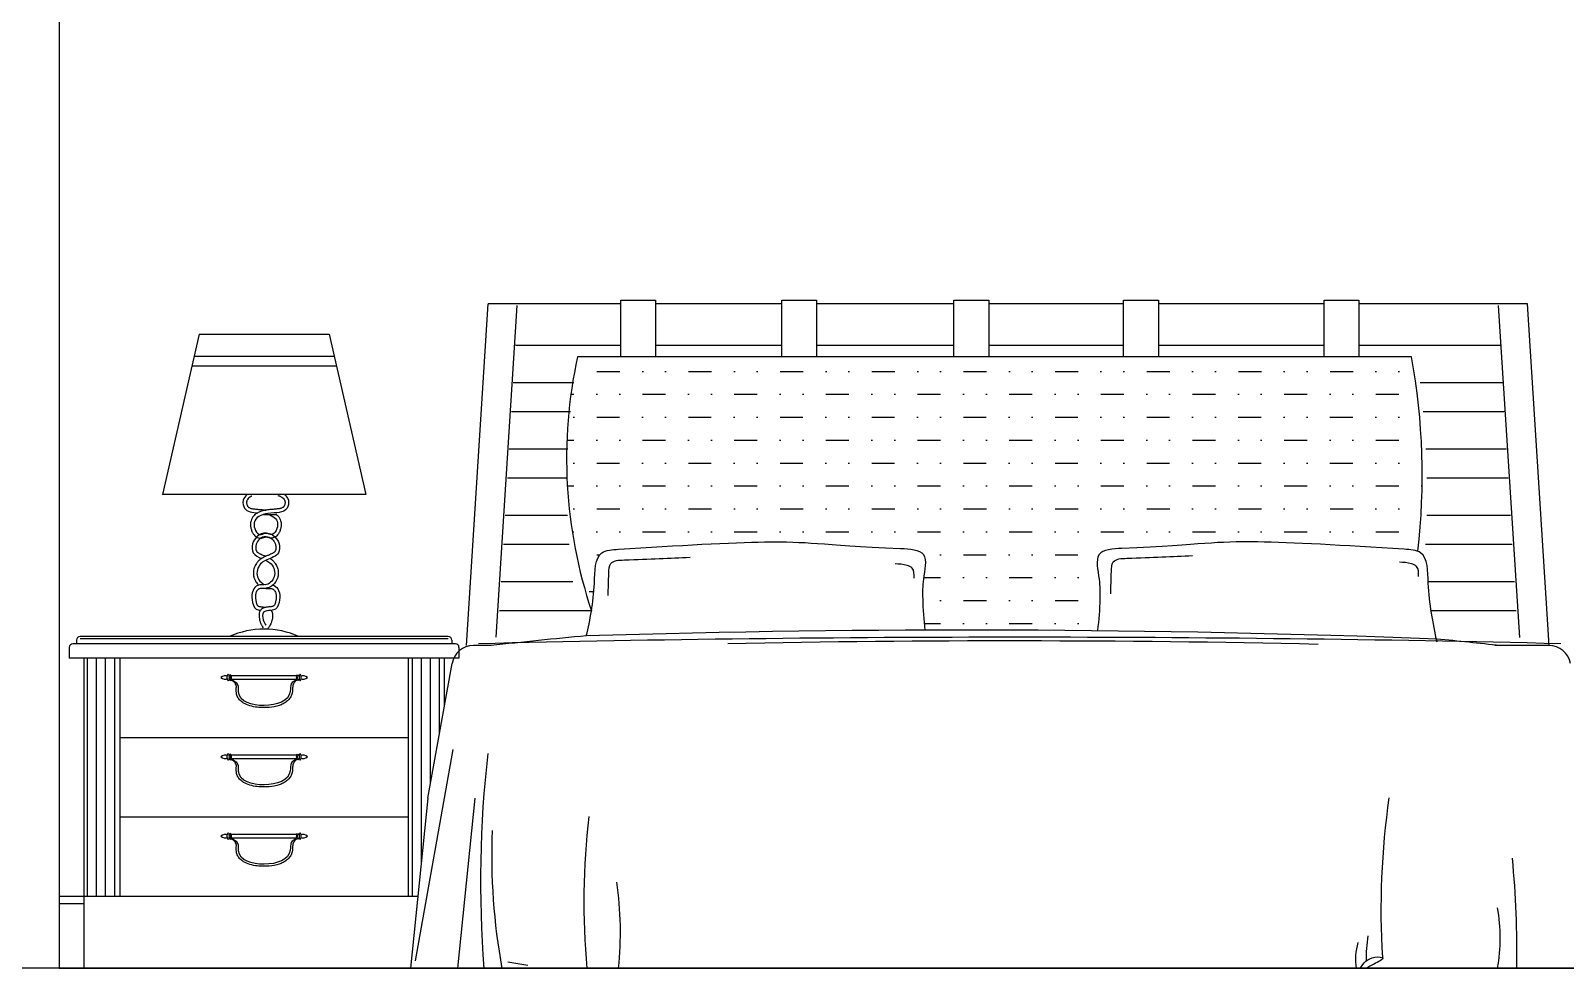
# Model space of a CAD drawing. Header units: inches. Extents: x 3 to 45, y 10.7 to 35.5.
# Drawn here: x 4.785 to 6.912, y 15.97 to 17.27 of the extents above; entities that cross this region are included whole.
import ezdxf

# ---------------------------------------------------------------- set-up
doc = ezdxf.new("R2010")
doc.units = ezdxf.units.IN
doc.header["$MEASUREMENT"] = 0
for name, color, linetype in [('02', 2, 'Continuous'), ('1', 1, 'Continuous'), ('4', 4, 'Continuous'), ('8', 8, 'Continuous')]:
    doc.layers.add(name, color=color, linetype=linetype)

msp = doc.modelspace()

# ---------------------------------------------------------------- hatches: boundary and pattern name
at = {"layer": '8'}
h = msp.add_hatch(dxfattribs=at)
h.set_pattern_fill('MUDST', color=256, scale=0.005, style=0)
h.set_pattern_definition([(0, (-50.500968, 21.401455), (0.0635, 0.03175), [0.03175, -0.03175, 0, -0.03175, 0, -0.03175])])
edge = h.paths.add_edge_path()
edge.add_arc((6.1915, 16.677), 0.6638, 167.7327, 198.5419)
edge.add_spline(control_points=[(5.5622, 16.4659), (5.5641, 16.4778), (5.5673, 16.5056), (5.5661, 16.5491), (5.6758, 16.5563), (5.8577, 16.5658), (5.8741, 16.5572), (6.031, 16.5505), (6.0208, 16.5105), (6.021, 16.4775), (6.0223, 16.4536), (6.0243, 16.4391)], knot_values=[52.07507, 52.07507, 52.07507, 52.07507, 88.200057, 131.492666, 155.02987, 382.749545, 695.379118, 728.972272, 762.972272, 790.490448, 833.899399, 833.899399, 833.899399, 833.899399], degree=3, periodic=0)
edge.add_arc((6.0799, -0.7965), 17.2356, 89.39032, 90.18466, ccw=False)
edge.add_spline(control_points=[(6.2633, 16.4384), (6.2654, 16.4531), (6.2667, 16.4773), (6.2669, 16.5105), (6.2567, 16.5505), (6.4136, 16.5572), (6.4301, 16.5658), (6.6104, 16.5563), (6.7018, 16.5504), (6.7072, 16.5483)], knot_values=[136.381687, 136.381687, 136.381687, 136.381687, 180.497545, 208.015721, 242.015721, 275.608875, 588.238448, 815.958122, 834.606306, 834.606306, 834.606306, 834.606306], degree=3, periodic=0)
edge.add_arc((5.794, 16.654), 0.9193, 353.4006, 370.2797)
edge.add_line((6.6985, 16.818), (5.5429, 16.818))

# ---------------------------------------------------------------- linework, layer by layer
at = {"layer": '02'}
for p, q in [((5.0185, 16.8496), (4.9677, 16.6271)), ((5.0185, 16.8496), (5.1986, 16.8496)), ((5.1986, 16.8496), (5.2495, 16.6271)), ((5.0084, 16.8053), (5.2087, 16.8053)), ((5.0115, 16.8189), (5.2056, 16.8189)), ((5.2495, 16.6271), (4.9677, 16.6271)), ((5.0946, 16.5995), (5.0965, 16.5995)), ((5.1079, 16.5995), (5.1246, 16.5995)), ((5.3736, 16.4202), (4.8436, 16.4202)), ((5.3636, 16.4272), (4.8536, 16.4272)), ((4.864, 16.0702), (4.864, 16.4002)), ((4.8765, 16.0702), (4.8765, 16.4002)), ((4.889, 16.0702), (4.889, 16.4002)), ((4.9015, 16.0702), (4.9015, 16.4002)), ((5.314, 16.0702), (5.314, 16.4002)), ((5.3265, 16.1179), (5.3265, 16.4002)), ((5.339, 16.226), (5.339, 16.4002)), ((5.3515, 16.2954), (5.3515, 16.4002)), ((5.1541, 16.3757), (5.063, 16.3757)), ((5.1541, 16.3707), (5.063, 16.3707)), ((5.3702, 16.2736), (5.318, 15.9806)), ((5.1541, 16.2657), (5.063, 16.2657)), ((5.1541, 16.2607), (5.063, 16.2607)), ((5.4004, 16.2063), (5.3765, 15.9702)), ((5.1541, 16.1557), (5.063, 16.1557)), ((5.1541, 16.1507), (5.063, 16.1507)), ((4.8244, 16.0602), (4.8586, 16.0602)), ((5.4741, 15.974), (5.4462, 15.9786))]:
    msp.add_line(p, q, dxfattribs=at)
for points in [[(6.6985, 16.818), (5.5429, 16.818)], [(5.5592, 16.4925), (5.5654, 16.4925)]]:
    msp.add_lwpolyline(points, dxfattribs=at)
for centre, radius, start, end in [((6.1915, 16.677), 0.6638, 167.7327, 198.5419), ((5.794, 16.654), 0.9193, 353.4006, 10.2797), ((5.1086, 16.3238), 0.1167, 65.7073, 114.2927), ((6.1555, -14.8559), 31.2851, 88.62631, 91.37369), ((6.1418, -2.9319), 19.356, 88.73569, 91.1566), ((5.0549, 16.3661), 0.00955, 69.0492, 130.2371), ((5.0549, 16.3807), 0.00955, 229.7629, 290.9508), ((5.1623, 16.3661), 0.00955, 49.7629, 110.9508), ((5.1623, 16.3807), 0.00955, 249.0492, 310.2371), ((6.9446, 16.091), 1.5362, 173.3744, 184.5115), ((5.0549, 16.2561), 0.00955, 69.0492, 130.2371), ((5.0549, 16.2707), 0.00955, 229.7629, 290.9508), ((5.1623, 16.2561), 0.00955, 49.7629, 110.9508), ((5.1623, 16.2707), 0.00955, 249.0492, 310.2371), ((7.761, 16.0509), 1.1049, 171.8905, 183.4107), ((6.2823, 16.1258), 0.8584, 177.6341, 190.448), ((6.5625, 16.0612), 1.0109, 173.2046, 185.1631), ((5.0549, 16.1461), 0.00955, 69.0492, 130.2371), ((5.0549, 16.1607), 0.00955, 229.7629, 290.9508), ((5.1623, 16.1461), 0.00955, 49.7629, 110.9508), ((5.1623, 16.1607), 0.00955, 249.0492, 310.2371), ((5.6014, 15.9977), 1.2431, 358.7303, 5.7732), ((5.1234, 16.0201), 0.4789, 354.0229, 8.3723), ((6.5861, 16.0122), 0.2353, 349.7075, 10.2925), ((6.8578, 15.9805), 0.2224, 171.0002, 180.1203), ((6.7083, 15.982), 0.0875, 164.2136, 187.7502)]:
    msp.add_arc(centre, radius, start, end, dxfattribs=at)
for centre in [(5.0586, 16.3734), (5.0586, 16.2634), (5.0586, 16.1534)]:
    msp.add_ellipse(centre, major_axis=(0, 0.0047), ratio=0.287353, dxfattribs=at)
for centre, major_axis, ratio, start_param, end_param in [((5.0606, 16.3732), (-0.00001, 0.00346), 0.499816, 2.572703, 6.805763), ((5.0617, 16.3732), (0, 0.00386), 0.448757, 2.645237, 6.768924), ((5.0606, 16.2632), (-0.00001, 0.00346), 0.499816, 2.572703, 6.805763), ((5.0617, 16.2632), (0, 0.00386), 0.448757, 2.645237, 6.768924), ((5.0606, 16.1532), (-0.00001, 0.00346), 0.499816, 2.572703, 6.805763), ((5.0617, 16.1532), (0, 0.00386), 0.448757, 2.645237, 6.768924)]:
    msp.add_ellipse(centre, major_axis=major_axis, ratio=ratio, start_param=start_param, end_param=end_param, dxfattribs=at)
at = {"layer": '02', "extrusion": (0, 0, -1)}
for centre, major_axis, ratio, start_param, end_param in [((5.1554, 16.3732), (0, 0.00386), 0.448757, 2.645237, 6.768924), ((5.1566, 16.3732), (0.00001, 0.00346), 0.499816, 2.572703, 6.805763), ((5.1554, 16.2632), (0, 0.00386), 0.448757, 2.645237, 6.768924), ((5.1566, 16.2632), (0.00001, 0.00346), 0.499816, 2.572703, 6.805763), ((5.1554, 16.1532), (0, 0.00386), 0.448757, 2.645237, 6.768924), ((5.1566, 16.1532), (0.00001, 0.00346), 0.499816, 2.572703, 6.805763)]:
    msp.add_ellipse(centre, major_axis=major_axis, ratio=ratio, start_param=start_param, end_param=end_param, dxfattribs=at)
for centre in [(5.1585, 16.3734), (5.1585, 16.2634), (5.1585, 16.1534)]:
    msp.add_ellipse(centre, major_axis=(0, 0.0047), ratio=0.287353, dxfattribs=at)
at = {"layer": '02'}
for points, knots in [([(5.0853, 16.6271), (5.0826, 16.6251), (5.078, 16.6191), (5.0812, 16.6031), (5.092, 16.6022), (5.0997, 16.6016)], [120.742501, 120.742501, 120.742501, 120.742501, 130.241288, 141.563358, 161.821253, 161.821253, 161.821253, 161.821253]), ([(5.0917, 16.6249), (5.0915, 16.6249), (5.0914, 16.6248), (5.091, 16.6246), (5.0907, 16.6245), (5.0898, 16.6241), (5.0892, 16.6237), (5.0878, 16.6228), (5.0871, 16.6221), (5.0858, 16.6207), (5.0854, 16.62), (5.0849, 16.6189), (5.0847, 16.6186), (5.0846, 16.6181), (5.0845, 16.6178), (5.0844, 16.6173), (5.0844, 16.6171), (5.0843, 16.6162), (5.0843, 16.6157), (5.0844, 16.6145), (5.0845, 16.6139), (5.0848, 16.6128), (5.085, 16.6122), (5.0854, 16.6115), (5.0855, 16.6112), (5.0858, 16.6107), (5.086, 16.6105), (5.0863, 16.6101), (5.0865, 16.6099), (5.087, 16.6094), (5.0874, 16.6092), (5.0883, 16.6087), (5.0888, 16.6084), (5.09, 16.608), (5.0907, 16.6078), (5.0923, 16.6074), (5.0931, 16.6073), (5.0956, 16.607), (5.0973, 16.6068), (5.1011, 16.6065), (5.1032, 16.6064), (5.1063, 16.6061), (5.1074, 16.6059), (5.1093, 16.6057), (5.1101, 16.6055), (5.111, 16.6054)], [109.595734, 109.595734, 109.595734, 109.595734, 110.114808, 110.114808, 111.39246, 111.39246, 113.947765, 113.947765, 117.924196, 117.924196, 121.900628, 121.900628, 123.560075, 123.560075, 124.805542, 124.805542, 126.05101, 126.05101, 128.541946, 128.541946, 131.032881, 131.032881, 133.545527, 133.545527, 135.024012, 135.024012, 136.681272, 136.681272, 138.338532, 138.338532, 141.222081, 141.222081, 144.10563, 144.10563, 146.989179, 146.989179, 149.872728, 149.872728, 154.962376, 154.962376, 160.052023, 160.052023, 162.656156, 162.656156, 164.564552, 164.564552, 164.564552, 164.564552]), ([(5.1277, 16.6256), (5.1277, 16.6256), (5.1277, 16.6256), (5.1284, 16.6255), (5.1291, 16.6253), (5.13, 16.625), (5.1303, 16.6249), (5.1309, 16.6246), (5.1312, 16.6245), (5.1321, 16.6241), (5.1327, 16.6237), (5.1341, 16.6228), (5.1348, 16.6221), (5.1361, 16.6207), (5.1365, 16.62), (5.137, 16.6189), (5.1372, 16.6186), (5.1373, 16.6181), (5.1374, 16.6178), (5.1375, 16.6173), (5.1375, 16.6171), (5.1376, 16.6162), (5.1376, 16.6157), (5.1375, 16.6145), (5.1374, 16.6139), (5.1371, 16.6128), (5.1369, 16.6122), (5.1365, 16.6115), (5.1364, 16.6112), (5.1361, 16.6107), (5.1359, 16.6105), (5.1356, 16.6101), (5.1354, 16.6099), (5.1349, 16.6094), (5.1345, 16.6092), (5.1336, 16.6087), (5.1331, 16.6084), (5.1319, 16.608), (5.1312, 16.6078), (5.1297, 16.6074), (5.1288, 16.6073), (5.1263, 16.607), (5.1246, 16.6068), (5.1208, 16.6065), (5.1187, 16.6064), (5.1156, 16.6061), (5.1145, 16.6059), (5.1112, 16.6055), (5.1089, 16.605), (5.1046, 16.6038), (5.1024, 16.603), (5.099, 16.6013), (5.0976, 16.6004), (5.0951, 16.5984), (5.094, 16.5973), (5.0922, 16.5949), (5.0915, 16.5937), (5.0906, 16.5914), (5.0903, 16.5903), (5.0899, 16.5886), (5.0898, 16.5879), (5.0897, 16.5865), (5.0897, 16.5858), (5.0898, 16.5835), (5.09, 16.582), (5.0906, 16.5789), (5.0911, 16.5774), (5.0922, 16.5748), (5.0929, 16.5736), (5.0942, 16.5716), (5.0949, 16.5707), (5.0963, 16.5693), (5.097, 16.5687), (5.0987, 16.5677), (5.0996, 16.5673), (5.1011, 16.5669), (5.1015, 16.5668), (5.1023, 16.5667), (5.1025, 16.5666), (5.1031, 16.5666), (5.1034, 16.5666), (5.1042, 16.5666), (5.1047, 16.5667), (5.106, 16.5669), (5.1068, 16.5671), (5.1081, 16.5675), (5.1087, 16.5677), (5.1098, 16.5681), (5.1102, 16.5682), (5.1107, 16.5684), (5.1108, 16.5684), (5.1111, 16.5684), (5.1113, 16.5685), (5.1117, 16.5685), (5.1119, 16.5685), (5.1125, 16.5685), (5.1129, 16.5685), (5.1141, 16.5683), (5.1148, 16.5681), (5.1164, 16.5674), (5.1172, 16.5669), (5.1187, 16.5659), (5.1195, 16.5653), (5.1208, 16.564), (5.1214, 16.5633), (5.1227, 16.5615), (5.1233, 16.5603), (5.1241, 16.5584), (5.1243, 16.5577), (5.1246, 16.5562), (5.1248, 16.5555), (5.1249, 16.5537), (5.1249, 16.5528), (5.1247, 16.551), (5.1246, 16.5502), (5.1242, 16.5494), (5.1241, 16.5491), (5.124, 16.5488), (5.1239, 16.5487), (5.1237, 16.5484), (5.1237, 16.5483), (5.1234, 16.5479), (5.1231, 16.5476), (5.1224, 16.547), (5.1219, 16.5465), (5.1206, 16.5456), (5.1198, 16.5452), (5.1181, 16.5444), (5.1172, 16.544), (5.1149, 16.543), (5.1135, 16.5425), (5.1107, 16.5413), (5.1092, 16.5407), (5.1064, 16.5392), (5.1049, 16.5384), (5.103, 16.537), (5.1025, 16.5366), (5.1015, 16.5357), (5.101, 16.5353), (5.0996, 16.5338), (5.0988, 16.5328), (5.0967, 16.5298), (5.0957, 16.5278), (5.0942, 16.5235), (5.0938, 16.5212), (5.0936, 16.5176), (5.0937, 16.5165), (5.0939, 16.5146), (5.0941, 16.5139), (5.0944, 16.5125), (5.0946, 16.5119), (5.0952, 16.5099), (5.0958, 16.5086), (5.0974, 16.5057), (5.0986, 16.5041), (5.1003, 16.5023), (5.1008, 16.5019), (5.1012, 16.5015)], [106.203848, 106.203848, 106.203848, 106.203848, 106.309256, 106.309256, 108.837155, 108.837155, 110.114808, 110.114808, 111.39246, 111.39246, 113.947764, 113.947764, 117.924196, 117.924196, 121.900628, 121.900628, 123.560073, 123.560073, 124.805541, 124.805541, 126.051008, 126.051008, 128.541944, 128.541944, 131.032879, 131.032879, 133.545529, 133.545529, 135.024013, 135.024013, 136.681273, 136.681273, 138.338533, 138.338533, 141.222082, 141.222082, 144.105631, 144.105631, 146.989181, 146.989181, 149.87273, 149.87273, 154.962378, 154.962378, 160.052026, 160.052026, 162.656157, 162.656157, 167.864421, 167.864421, 173.072684, 173.072684, 176.663539, 176.663539, 180.254394, 180.254394, 183.17065, 183.17065, 185.370032, 185.370032, 186.75678, 186.75678, 188.143528, 188.143528, 191.28169, 191.28169, 194.419851, 194.419851, 197.058611, 197.058611, 199.221261, 199.221261, 200.991937, 200.991937, 202.762613, 202.762613, 203.540829, 203.540829, 204.003289, 204.003289, 204.46575, 204.46575, 205.390671, 205.390671, 207.119714, 207.119714, 208.848757, 208.848757, 210.5778, 210.5778, 211.090501, 211.090501, 212.115902, 212.115902, 213.141304, 213.141304, 215.192108, 215.192108, 218.693253, 218.693253, 222.194399, 222.194399, 225.695545, 225.695545, 229.19669, 229.19669, 234.560184, 234.560184, 237.335007, 237.335007, 240.109831, 240.109831, 243.733724, 243.733724, 247.357617, 247.357617, 248.719926, 248.719926, 249.671664, 249.671664, 250.623402, 250.623402, 252.526878, 252.526878, 255.664742, 255.664742, 258.802606, 258.802606, 261.94047, 261.94047, 266.130687, 266.130687, 270.320903, 270.320903, 274.511119, 274.511119, 276.064104, 276.064104, 277.617089, 277.617089, 280.723059, 280.723059, 285.922804, 285.922804, 291.122548, 291.122548, 293.669866, 293.669866, 295.183731, 295.183731, 296.697597, 296.697597, 299.725328, 299.725328, 303.929283, 303.929283, 305.254655, 305.254655, 305.254655, 305.254655]), ([(5.1366, 16.6271), (5.1393, 16.6251), (5.1439, 16.6191), (5.1401, 16.6003), (5.1153, 16.6036), (5.0891, 16.5932), (5.0991, 16.5682), (5.1124, 16.5755), (5.1239, 16.5698), (5.1303, 16.5589), (5.1302, 16.5426), (5.1153, 16.5382), (5.1021, 16.5316), (5.0951, 16.5154), (5.1047, 16.5033), (5.1106, 16.5021), (5.111, 16.5021)], [114.621033, 114.621033, 114.621033, 114.621033, 124.12004, 135.44211, 162.810921, 185.967208, 203.984139, 211.098678, 225.556746, 236.765717, 249.050556, 267.657282, 275.909022, 294.238731, 311.372704, 312.363402, 312.363402, 312.363402, 312.363402]), ([(5.114, 16.5995), (5.1206, 16.5976), (5.1317, 16.5905), (5.1228, 16.5682), (5.1095, 16.5755), (5.098, 16.5698), (5.0916, 16.5589), (5.0917, 16.5443), (5.1003, 16.5403), (5.105, 16.5384)], [174.175905, 174.175905, 174.175905, 174.175905, 192.088456, 210.105387, 217.219926, 231.677994, 242.886965, 255.171804, 269.338797, 269.338797, 269.338797, 269.338797]), ([(5.1246, 16.6001), (5.1249, 16.5999), (5.1252, 16.5997), (5.1268, 16.5984), (5.1279, 16.5973), (5.1297, 16.5949), (5.1304, 16.5937), (5.1313, 16.5914), (5.1316, 16.5903), (5.132, 16.5886), (5.1321, 16.5879), (5.1322, 16.5865), (5.1322, 16.5858), (5.1321, 16.5835), (5.1319, 16.582), (5.1313, 16.5789), (5.1308, 16.5774), (5.1297, 16.5748), (5.1291, 16.5736), (5.1277, 16.5716), (5.127, 16.5707), (5.1256, 16.5693), (5.1249, 16.5687), (5.1232, 16.5677), (5.1223, 16.5673), (5.1208, 16.5669), (5.1204, 16.5668), (5.1196, 16.5667), (5.1194, 16.5666), (5.1188, 16.5666), (5.1185, 16.5666), (5.1177, 16.5666), (5.1172, 16.5667), (5.1159, 16.5669), (5.1151, 16.5671), (5.1138, 16.5675), (5.1132, 16.5677), (5.1121, 16.5681), (5.1117, 16.5682), (5.1112, 16.5684), (5.1111, 16.5684), (5.1108, 16.5684), (5.1106, 16.5685), (5.1102, 16.5685), (5.11, 16.5685), (5.1094, 16.5685), (5.109, 16.5685), (5.1079, 16.5683), (5.1071, 16.5681), (5.1055, 16.5674), (5.1047, 16.5669), (5.1032, 16.5659), (5.1024, 16.5653), (5.1011, 16.564), (5.1005, 16.5633), (5.0992, 16.5615), (5.0986, 16.5603), (5.0978, 16.5584), (5.0976, 16.5577), (5.0973, 16.5562), (5.0972, 16.5555), (5.097, 16.5537), (5.097, 16.5528), (5.0972, 16.551), (5.0973, 16.5502), (5.0977, 16.5494), (5.0978, 16.5491), (5.0979, 16.5488), (5.098, 16.5487), (5.0982, 16.5484), (5.0983, 16.5483), (5.0985, 16.5479), (5.0988, 16.5476), (5.0995, 16.547), (5.1, 16.5465), (5.1014, 16.5456), (5.1021, 16.5452), (5.1038, 16.5444), (5.1047, 16.544), (5.107, 16.543), (5.1084, 16.5425), (5.1102, 16.5417), (5.1106, 16.5416), (5.111, 16.5414)], [175.822221, 175.822221, 175.822221, 175.822221, 176.66354, 176.66354, 180.254395, 180.254395, 183.17065, 183.17065, 185.37003, 185.37003, 186.756777, 186.756777, 188.143524, 188.143524, 191.281685, 191.281685, 194.419846, 194.419846, 197.058607, 197.058607, 199.221257, 199.221257, 200.991934, 200.991934, 202.762611, 202.762611, 203.540826, 203.540826, 204.003283, 204.003283, 204.46574, 204.46574, 205.390653, 205.390653, 207.119692, 207.119692, 208.84873, 208.84873, 210.577769, 210.577769, 211.090488, 211.090488, 212.115926, 212.115926, 213.141364, 213.141364, 215.192241, 215.192241, 218.693412, 218.693412, 222.194582, 222.194582, 225.695753, 225.695753, 229.196924, 229.196924, 234.560419, 234.560419, 237.335343, 237.335343, 240.110267, 240.110267, 243.734087, 243.734087, 247.357908, 247.357908, 248.720479, 248.720479, 249.672178, 249.672178, 250.623878, 250.623878, 252.527277, 252.527277, 255.665235, 255.665235, 258.803192, 258.803192, 261.94115, 261.94115, 266.13093, 266.13093, 267.262592, 267.262592, 267.262592, 267.262592]), ([(5.111, 16.5359), (5.113, 16.535), (5.1201, 16.531), (5.1268, 16.5154), (5.1143, 16.4995), (5.0998, 16.5035), (5.0914, 16.4931), (5.0913, 16.4811), (5.0946, 16.4682), (5.1013, 16.4668), (5.1036, 16.4666)], [275.432758, 275.432758, 275.432758, 275.432758, 282.03027, 300.359979, 317.493952, 329.894392, 339.235888, 352.440217, 366.330787, 372.56457, 372.56457, 372.56457, 372.56457]), ([(5.1169, 16.5384), (5.1174, 16.5381), (5.1179, 16.5378), (5.1189, 16.537), (5.1194, 16.5366), (5.1204, 16.5357), (5.1209, 16.5353), (5.1223, 16.5338), (5.1232, 16.5328), (5.1252, 16.5298), (5.1262, 16.5278), (5.1277, 16.5235), (5.1281, 16.5212), (5.1283, 16.5177), (5.1282, 16.5165), (5.128, 16.5146), (5.1278, 16.5139), (5.1275, 16.5125), (5.1273, 16.5119), (5.1267, 16.5099), (5.1261, 16.5086), (5.1245, 16.5057), (5.1233, 16.5041), (5.1207, 16.5013), (5.1191, 16.5001), (5.1168, 16.4988), (5.1162, 16.4985), (5.1148, 16.4979), (5.1141, 16.4977), (5.113, 16.4974), (5.1126, 16.4973), (5.1119, 16.4972), (5.1116, 16.4971), (5.1106, 16.497), (5.1099, 16.4969), (5.1083, 16.4968), (5.1073, 16.4968), (5.1055, 16.4968), (5.1047, 16.4968), (5.1033, 16.4967), (5.1027, 16.4967), (5.1021, 16.4965), (5.1019, 16.4965), (5.1016, 16.4964), (5.1015, 16.4963), (5.1013, 16.4962), (5.1012, 16.4962), (5.1009, 16.496), (5.1006, 16.4958), (5.0999, 16.4952), (5.0994, 16.4946), (5.0984, 16.4933), (5.098, 16.4925), (5.0974, 16.491), (5.0971, 16.4903), (5.0968, 16.4887), (5.0967, 16.4879), (5.0966, 16.4861), (5.0966, 16.4852), (5.0967, 16.4836), (5.0967, 16.4831), (5.0969, 16.4819), (5.0969, 16.4813), (5.0971, 16.48), (5.0973, 16.4794), (5.0976, 16.4777), (5.0979, 16.4768), (5.0984, 16.4751), (5.0988, 16.4744), (5.0993, 16.4735), (5.0996, 16.4732), (5.0999, 16.4728), (5.1, 16.4727), (5.1002, 16.4726), (5.1003, 16.4725), (5.1004, 16.4724), (5.1005, 16.4724), (5.1008, 16.4722), (5.1011, 16.4721), (5.1019, 16.4719), (5.1024, 16.4718), (5.1035, 16.4716), (5.1041, 16.4715), (5.1055, 16.4714), (5.1062, 16.4713), (5.1078, 16.4712), (5.1086, 16.4711), (5.1099, 16.4709), (5.1104, 16.4708), (5.111, 16.4707)], [273.018356, 273.018356, 273.018356, 273.018356, 274.510489, 274.510489, 276.063181, 276.063181, 277.615873, 277.615873, 280.721257, 280.721257, 285.921053, 285.921053, 291.120849, 291.120849, 293.667498, 293.667498, 295.181592, 295.181592, 296.695687, 296.695687, 299.723875, 299.723875, 303.927971, 303.927971, 308.132068, 308.132068, 309.640977, 309.640977, 311.237915, 311.237915, 311.987526, 311.987526, 312.737138, 312.737138, 314.236361, 314.236361, 316.851827, 316.851827, 319.467293, 319.467293, 322.082759, 322.082759, 323.287723, 323.287723, 324.154038, 324.154038, 325.020352, 325.020352, 326.752981, 326.752981, 330.113971, 330.113971, 333.474961, 333.474961, 336.835951, 336.835951, 340.19694, 340.19694, 343.55793, 343.55793, 345.364232, 345.364232, 347.337463, 347.337463, 349.310694, 349.310694, 352.608363, 352.608363, 355.906032, 355.906032, 358.103707, 358.103707, 359.463684, 359.463684, 360.29394, 360.29394, 361.124196, 361.124196, 363.114013, 363.114013, 365.103831, 365.103831, 367.093648, 367.093648, 369.083465, 369.083465, 371.073282, 371.073282, 372.234378, 372.234378, 372.234378, 372.234378]), ([(5.1207, 16.5015), (5.1212, 16.5013), (5.1247, 16.5003), (5.1305, 16.4931), (5.1306, 16.4811), (5.1272, 16.468), (5.1168, 16.4661), (5.1054, 16.466), (5.1067, 16.4539), (5.1094, 16.4479), (5.111, 16.4458)], [322.011843, 322.011843, 322.011843, 322.011843, 323.773144, 333.11464, 346.318969, 360.209539, 366.781568, 377.338024, 387.713462, 395.592473, 395.592473, 395.592473, 395.592473]), ([(5.111, 16.497), (5.1115, 16.497), (5.1121, 16.4969), (5.1137, 16.4968), (5.1146, 16.4968), (5.1164, 16.4968), (5.1172, 16.4968), (5.1186, 16.4967), (5.1192, 16.4967), (5.1198, 16.4965), (5.12, 16.4965), (5.1203, 16.4964), (5.1204, 16.4963), (5.1206, 16.4962), (5.1207, 16.4962), (5.121, 16.496), (5.1212, 16.4958), (5.122, 16.4952), (5.1225, 16.4946), (5.1234, 16.4933), (5.1238, 16.4926), (5.1245, 16.4911), (5.1247, 16.4904), (5.1251, 16.4888), (5.1252, 16.488), (5.1253, 16.4862), (5.1253, 16.4853), (5.1252, 16.4838), (5.1252, 16.4832), (5.1251, 16.4819), (5.125, 16.4813), (5.1248, 16.48), (5.1246, 16.4793), (5.1243, 16.4777), (5.124, 16.4767), (5.1234, 16.4751), (5.1231, 16.4744), (5.1226, 16.4735), (5.1223, 16.4732), (5.122, 16.4728), (5.1219, 16.4727), (5.1217, 16.4726), (5.1216, 16.4725), (5.1215, 16.4724), (5.1214, 16.4724), (5.1211, 16.4722), (5.1208, 16.4721), (5.12, 16.4719), (5.1196, 16.4718), (5.1185, 16.4716), (5.1179, 16.4715), (5.1165, 16.4714), (5.1158, 16.4713), (5.1143, 16.4712), (5.1135, 16.4711), (5.1118, 16.4709), (5.111, 16.4707), (5.1092, 16.4703), (5.1083, 16.47), (5.1068, 16.4693), (5.1061, 16.4689), (5.1052, 16.4682), (5.1048, 16.4679), (5.1041, 16.4672), (5.1038, 16.4668), (5.1032, 16.4661), (5.103, 16.4657), (5.1024, 16.4645), (5.1021, 16.4638), (5.1017, 16.4623), (5.1016, 16.4616), (5.1015, 16.4602), (5.1015, 16.4595), (5.1015, 16.4575), (5.1017, 16.4562), (5.1021, 16.4542), (5.1022, 16.4535), (5.1026, 16.4521), (5.1028, 16.4515), (5.1032, 16.4502), (5.1034, 16.4496), (5.1041, 16.4477), (5.1047, 16.4465), (5.1059, 16.4443), (5.1065, 16.4433), (5.1073, 16.4424)], [312.96731, 312.96731, 312.96731, 312.96731, 314.244048, 314.244048, 316.859404, 316.859404, 319.47476, 319.47476, 322.090115, 322.090115, 323.299435, 323.299435, 324.142567, 324.142567, 324.9857, 324.9857, 326.671964, 326.671964, 330.016991, 330.016991, 333.362018, 333.362018, 336.707046, 336.707046, 340.052073, 340.052073, 343.3971, 343.3971, 345.302768, 345.302768, 347.338494, 347.338494, 349.37422, 349.37422, 352.659805, 352.659805, 355.945391, 355.945391, 358.137644, 358.137644, 359.430974, 359.430974, 360.240761, 360.240761, 361.050549, 361.050549, 363.024365, 363.024365, 364.998182, 364.998182, 366.971998, 366.971998, 368.945815, 368.945815, 370.919631, 370.919631, 372.893448, 372.893448, 374.867264, 374.867264, 376.139596, 376.139596, 376.954778, 376.954778, 377.716982, 377.716982, 378.479186, 378.479186, 379.895926, 379.895926, 381.312665, 381.312665, 382.729404, 382.729404, 385.528548, 385.528548, 387.162428, 387.162428, 388.690273, 388.690273, 390.218117, 390.218117, 393.273806, 393.273806, 395.989199, 395.989199, 395.989199, 395.989199]), ([(5.1183, 16.4666), (5.1183, 16.4665), (5.1183, 16.4665), (5.1186, 16.4662), (5.1188, 16.4659), (5.1194, 16.4649), (5.1197, 16.4641), (5.1201, 16.4627), (5.1202, 16.462), (5.1204, 16.4606), (5.1204, 16.4599), (5.1204, 16.458), (5.1203, 16.4567), (5.1199, 16.4545), (5.1197, 16.4535), (5.1193, 16.452), (5.1192, 16.4515), (5.1188, 16.4505), (5.1187, 16.4499), (5.1181, 16.4484), (5.1176, 16.4474), (5.1164, 16.4449), (5.1156, 16.4436), (5.114, 16.4417), (5.1134, 16.441), (5.1128, 16.4405)], [377.650713, 377.650713, 377.650713, 377.650713, 377.671372, 377.671372, 378.287433, 378.287433, 379.6663, 379.6663, 381.045166, 381.045166, 382.424032, 382.424032, 385.138632, 385.138632, 387.289308, 387.289308, 388.563891, 388.563891, 389.838473, 389.838473, 392.387639, 392.387639, 396.076631, 396.076631, 397.979992, 397.979992, 397.979992, 397.979992]), ([(5.1545, 16.3699), (5.1541, 16.3698), (5.1537, 16.3696), (5.1526, 16.3691), (5.1523, 16.3684), (5.1511, 16.3674), (5.1511, 16.3669), (5.1501, 16.3661), (5.1496, 16.3654), (5.1492, 16.364), (5.149, 16.3638), (5.1488, 16.3637), (5.1486, 16.3629), (5.1484, 16.3623), (5.1483, 16.362), (5.1482, 16.361), (5.1481, 16.3601), (5.148, 16.3583), (5.148, 16.3572), (5.1479, 16.3556), (5.1479, 16.355), (5.1478, 16.354), (5.1478, 16.3535), (5.1476, 16.3526), (5.1475, 16.3521), (5.1472, 16.3508), (5.147, 16.3499), (5.146, 16.3473), (5.145, 16.3456), (5.1427, 16.3426), (5.1413, 16.3413), (5.1383, 16.3389), (5.1367, 16.3378), (5.1331, 16.336), (5.1312, 16.3353), (5.125, 16.3332), (5.1204, 16.3323), (5.1129, 16.3317), (5.1102, 16.3316), (5.1046, 16.3316), (5.1018, 16.3318), (5.0956, 16.3325), (5.0922, 16.3332), (5.0858, 16.3351), (5.0828, 16.3363), (5.0784, 16.339), (5.0769, 16.3402), (5.0741, 16.3429), (5.0729, 16.3445), (5.0711, 16.348), (5.0705, 16.3499), (5.0701, 16.3525), (5.0701, 16.353), (5.07, 16.354), (5.07, 16.3545), (5.07, 16.356), (5.07, 16.357), (5.07, 16.3588), (5.07, 16.3596), (5.0703, 16.3607), (5.0702, 16.3611), (5.0701, 16.3617), (5.0701, 16.3618), (5.07, 16.3621), (5.0699, 16.3622), (5.0696, 16.3626), (5.0698, 16.363), (5.0692, 16.3637), (5.069, 16.3639), (5.0687, 16.3652), (5.0681, 16.3661), (5.0661, 16.3675), (5.0647, 16.3688), (5.0631, 16.3695), (5.0628, 16.3696), (5.0624, 16.3698)], [0, 0, 0, 0, 1.151224, 1.151224, 3.453671, 3.453671, 5.998117, 5.998117, 8.542563, 8.542563, 9.985548, 9.985548, 11.428532, 11.428532, 12.871517, 12.871517, 15.757436, 15.757436, 18.643355, 18.643355, 20.146326, 20.146326, 21.335255, 21.335255, 22.524183, 22.524183, 24.90204, 24.90204, 30.047196, 30.047196, 35.192351, 35.192351, 40.337506, 40.337506, 45.482662, 45.482662, 56.451045, 56.451045, 62.775339, 62.775339, 69.099632, 69.099632, 77.210466, 77.210466, 85.3213, 85.3213, 90.618261, 90.618261, 95.915222, 95.915222, 101.212183, 101.212183, 102.515526, 102.515526, 103.818868, 103.818868, 106.517278, 106.517278, 109.215688, 109.215688, 111.147732, 111.147732, 112.022625, 112.022625, 112.897518, 112.897518, 115.015374, 115.015374, 117.133229, 117.133229, 119.251085, 119.251085, 122.838921, 122.838921, 123.885454, 123.885454, 123.885454, 123.885454]), ([(5.1545, 16.2599), (5.1541, 16.2598), (5.1537, 16.2596), (5.1526, 16.2591), (5.1523, 16.2584), (5.1511, 16.2574), (5.1511, 16.2569), (5.1501, 16.2561), (5.1496, 16.2554), (5.1492, 16.254), (5.149, 16.2538), (5.1488, 16.2537), (5.1486, 16.2529), (5.1484, 16.2523), (5.1483, 16.252), (5.1482, 16.251), (5.1481, 16.2501), (5.148, 16.2483), (5.148, 16.2472), (5.1479, 16.2456), (5.1479, 16.245), (5.1478, 16.244), (5.1478, 16.2435), (5.1476, 16.2426), (5.1475, 16.2421), (5.1472, 16.2408), (5.147, 16.2399), (5.146, 16.2373), (5.145, 16.2356), (5.1427, 16.2326), (5.1413, 16.2313), (5.1383, 16.2289), (5.1367, 16.2278), (5.1331, 16.226), (5.1312, 16.2253), (5.125, 16.2232), (5.1204, 16.2223), (5.1129, 16.2217), (5.1102, 16.2216), (5.1046, 16.2216), (5.1018, 16.2218), (5.0956, 16.2225), (5.0922, 16.2232), (5.0858, 16.2251), (5.0828, 16.2263), (5.0784, 16.229), (5.0769, 16.2302), (5.0741, 16.2329), (5.0729, 16.2345), (5.0711, 16.238), (5.0705, 16.2399), (5.0701, 16.2425), (5.0701, 16.243), (5.07, 16.244), (5.07, 16.2445), (5.07, 16.246), (5.07, 16.247), (5.07, 16.2488), (5.07, 16.2496), (5.0703, 16.2507), (5.0702, 16.2511), (5.0701, 16.2517), (5.0701, 16.2518), (5.07, 16.2521), (5.0699, 16.2522), (5.0696, 16.2526), (5.0698, 16.253), (5.0692, 16.2537), (5.069, 16.2539), (5.0687, 16.2552), (5.0681, 16.2561), (5.0661, 16.2575), (5.0647, 16.2588), (5.0631, 16.2595), (5.0628, 16.2596), (5.0624, 16.2598)], [0, 0, 0, 0, 1.151224, 1.151224, 3.453671, 3.453671, 5.998117, 5.998117, 8.542563, 8.542563, 9.985548, 9.985548, 11.428532, 11.428532, 12.871517, 12.871517, 15.757436, 15.757436, 18.643355, 18.643355, 20.146326, 20.146326, 21.335255, 21.335255, 22.524183, 22.524183, 24.90204, 24.90204, 30.047196, 30.047196, 35.192351, 35.192351, 40.337506, 40.337506, 45.482662, 45.482662, 56.451045, 56.451045, 62.775339, 62.775339, 69.099632, 69.099632, 77.210466, 77.210466, 85.3213, 85.3213, 90.618261, 90.618261, 95.915222, 95.915222, 101.212183, 101.212183, 102.515526, 102.515526, 103.818868, 103.818868, 106.517278, 106.517278, 109.215688, 109.215688, 111.147732, 111.147732, 112.022625, 112.022625, 112.897518, 112.897518, 115.015374, 115.015374, 117.133229, 117.133229, 119.251085, 119.251085, 122.838921, 122.838921, 123.885454, 123.885454, 123.885454, 123.885454]), ([(5.1545, 16.1499), (5.1541, 16.1498), (5.1537, 16.1496), (5.1526, 16.1491), (5.1523, 16.1484), (5.1511, 16.1474), (5.1511, 16.1469), (5.1501, 16.1461), (5.1496, 16.1454), (5.1492, 16.144), (5.149, 16.1438), (5.1488, 16.1437), (5.1486, 16.1429), (5.1484, 16.1423), (5.1483, 16.142), (5.1482, 16.141), (5.1481, 16.1401), (5.148, 16.1383), (5.148, 16.1372), (5.1479, 16.1356), (5.1479, 16.135), (5.1478, 16.134), (5.1478, 16.1335), (5.1476, 16.1326), (5.1475, 16.1321), (5.1472, 16.1308), (5.147, 16.1299), (5.146, 16.1273), (5.145, 16.1256), (5.1427, 16.1226), (5.1413, 16.1213), (5.1383, 16.1189), (5.1367, 16.1178), (5.1331, 16.116), (5.1312, 16.1153), (5.125, 16.1132), (5.1204, 16.1123), (5.1129, 16.1117), (5.1102, 16.1116), (5.1046, 16.1116), (5.1018, 16.1118), (5.0956, 16.1125), (5.0922, 16.1132), (5.0858, 16.1151), (5.0828, 16.1163), (5.0784, 16.119), (5.0769, 16.1202), (5.0741, 16.1229), (5.0729, 16.1245), (5.0711, 16.128), (5.0705, 16.1299), (5.0701, 16.1325), (5.0701, 16.133), (5.07, 16.134), (5.07, 16.1345), (5.07, 16.136), (5.07, 16.137), (5.07, 16.1388), (5.07, 16.1396), (5.0703, 16.1407), (5.0702, 16.1411), (5.0701, 16.1417), (5.0701, 16.1418), (5.07, 16.1421), (5.0699, 16.1422), (5.0696, 16.1426), (5.0698, 16.143), (5.0692, 16.1437), (5.069, 16.1439), (5.0687, 16.1452), (5.0681, 16.1461), (5.0661, 16.1475), (5.0647, 16.1488), (5.0631, 16.1495), (5.0628, 16.1496), (5.0624, 16.1498)], [0, 0, 0, 0, 1.151224, 1.151224, 3.453671, 3.453671, 5.998117, 5.998117, 8.542563, 8.542563, 9.985548, 9.985548, 11.428532, 11.428532, 12.871517, 12.871517, 15.757436, 15.757436, 18.643355, 18.643355, 20.146326, 20.146326, 21.335255, 21.335255, 22.524183, 22.524183, 24.90204, 24.90204, 30.047196, 30.047196, 35.192351, 35.192351, 40.337506, 40.337506, 45.482662, 45.482662, 56.451045, 56.451045, 62.775339, 62.775339, 69.099632, 69.099632, 77.210466, 77.210466, 85.3213, 85.3213, 90.618261, 90.618261, 95.915222, 95.915222, 101.212183, 101.212183, 102.515526, 102.515526, 103.818868, 103.818868, 106.517278, 106.517278, 109.215688, 109.215688, 111.147732, 111.147732, 112.022625, 112.022625, 112.897518, 112.897518, 115.015374, 115.015374, 117.133229, 117.133229, 119.251085, 119.251085, 122.838921, 122.838921, 123.885454, 123.885454, 123.885454, 123.885454]), ([(6.6273, 15.9702), (6.632, 15.9772), (6.6394, 15.987), (6.6657, 15.9855), (6.6457, 15.9759), (6.6388, 15.972), (6.6357, 15.9702)], [1.555512, 1.555512, 1.555512, 1.555512, 27.113305, 38.275039, 53.173897, 65.629738, 65.629738, 65.629738, 65.629738])]:
    msp.add_open_spline(points, degree=3, knots=knots, dxfattribs=at)
for points in [[(5.5853, 16.4873), (5.5862, 16.5181), (5.5888, 16.5313), (5.6078, 16.5364), (5.6987, 16.5402)], [(6.0091, 16.5111), (6.0064, 16.5252), (5.9994, 16.5287), (5.9829, 16.531)], [(6.2817, 16.4896), (6.2826, 16.5204), (6.2852, 16.5336), (6.3042, 16.5387), (6.3951, 16.5425)], [(6.7081, 16.5134), (6.7054, 16.5275), (6.6984, 16.531), (6.6819, 16.5333)], [(5.1545, 16.3703), (5.1462, 16.3645), (5.1448, 16.3541), (5.1087, 16.3346), (5.0731, 16.353), (5.0723, 16.3631), (5.0626, 16.3701)], [(5.1545, 16.2603), (5.1462, 16.2545), (5.1448, 16.2441), (5.1087, 16.2246), (5.0731, 16.243), (5.0723, 16.2531), (5.0626, 16.2601)], [(5.1545, 16.1503), (5.1462, 16.1445), (5.1448, 16.1341), (5.1087, 16.1146), (5.0731, 16.133), (5.0723, 16.1431), (5.0626, 16.1501)]]:
    msp.add_spline(points, degree=3, dxfattribs=at)
at = {"layer": '1'}
for p, q in [((4.8244, 18.5702), (4.8244, 15.9702)), ((5.3891, 16.4176), (5.4191, 16.8916)), ((5.6029, 16.8916), (5.4191, 16.8916)), ((5.43, 16.4295), (5.4591, 16.8892)), ((5.8258, 16.8916), (5.6511, 16.8916)), ((5.8258, 16.818), (5.8258, 16.8967)), ((5.8258, 16.8967), (5.874, 16.8967)), ((5.874, 16.8967), (5.874, 16.818)), ((6.0645, 16.8916), (5.874, 16.8916)), ((6.2995, 16.8916), (6.1127, 16.8916)), ((6.5774, 16.8916), (6.3477, 16.8916)), ((6.8591, 16.8916), (6.6255, 16.8916)), ((6.8484, 16.4288), (6.8192, 16.8892)), ((6.8891, 16.4176), (6.8591, 16.8916)), ((5.6029, 16.8339), (5.4568, 16.8339)), ((5.8258, 16.8339), (5.6511, 16.8339)), ((6.0645, 16.8339), (5.874, 16.8339)), ((6.2995, 16.8339), (6.1127, 16.8339)), ((6.5774, 16.8339), (6.3477, 16.8339)), ((6.8215, 16.8339), (6.6255, 16.8339)), ((5.5375, 16.7819), (5.4537, 16.7819)), ((6.8246, 16.7819), (6.7104, 16.7819)), ((5.5329, 16.7419), (5.4513, 16.7419)), ((6.827, 16.7419), (6.7148, 16.7419)), ((5.5293, 16.6899), (5.4482, 16.6899)), ((6.8301, 16.6899), (6.7185, 16.6899)), ((5.5281, 16.6499), (5.4458, 16.6499)), ((6.8325, 16.6499), (6.7198, 16.6499)), ((5.5289, 16.5979), (5.4427, 16.5979)), ((6.8356, 16.5979), (6.7195, 16.5979)), ((5.5312, 16.5579), (5.4403, 16.5579)), ((6.838, 16.5579), (6.7177, 16.5579)), ((5.5364, 16.5059), (5.4371, 16.5059)), ((6.8412, 16.5059), (6.7215, 16.5059)), ((5.5622, 16.4659), (5.4347, 16.4659)), ((6.8436, 16.4659), (6.7255, 16.4659)), ((4.8486, 16.4252), (4.8486, 16.4202)), ((5.3636, 16.4302), (4.8536, 16.4302)), ((5.3686, 16.4252), (5.3686, 16.4202)), ((5.423, 16.4176), (5.3986, 16.4176)), ((6.8891, 16.4176), (6.8139, 16.4176)), ((4.8386, 16.4152), (4.8386, 16.4002)), ((5.3786, 16.4002), (4.8386, 16.4002)), ((4.8586, 16.4002), (4.8586, 15.9702)), ((4.9086, 16.4002), (4.9086, 16.0702)), ((5.3086, 16.0702), (5.3086, 16.4002)), ((5.3586, 16.3347), (5.3586, 16.4002)), ((5.3786, 16.4152), (5.3786, 16.4002)), ((5.3354, 16.2063), (5.369, 16.3929)), ((4.9086, 16.2902), (5.3086, 16.2902)), ((5.3354, 16.2063), (5.3115, 15.9702)), ((4.9086, 16.1802), (5.3086, 16.1802)), ((4.8244, 16.0702), (5.3217, 16.0702)), ((4.8244, 15.9702), (8.967, 15.9702))]:
    msp.add_line(p, q, dxfattribs=at)
for points in [[(5.6029, 16.818), (5.6029, 16.8967), (5.6511, 16.8967), (5.6511, 16.818)], [(6.0645, 16.818), (6.0645, 16.8967), (6.1127, 16.8967), (6.1127, 16.818)], [(6.2995, 16.818), (6.2995, 16.8967), (6.3477, 16.8967), (6.3477, 16.818)], [(6.5774, 16.818), (6.5774, 16.8967), (6.6255, 16.8967), (6.6255, 16.818)]]:
    msp.add_lwpolyline(points, dxfattribs=at)
for centre, radius, start, end in [((6.0799, -0.7965), 17.2356, 87.82577, 91.74509), ((4.8436, 16.4152), 0.005, 90, 180), ((4.8536, 16.4252), 0.005, 90, 180), ((5.3636, 16.4252), 0.005, 0, 90), ((5.3986, 16.3876), 0.03, 90, 169.791), ((5.3736, 16.4152), 0.005, 0, 90), ((6.2869, 8.6292), 7.8362, 95.35909, 96.32946), ((5.9711, 8.6309), 7.833, 83.76625, 84.41258), ((6.8891, 16.3876), 0.03, 10.209, 90)]:
    msp.add_arc(centre, radius, start, end, dxfattribs=at)
for points, knots in [([(5.555, 16.4311), (5.5603, 16.4533), (5.5677, 16.49), (5.5661, 16.5491), (5.6758, 16.5563), (5.8577, 16.5658), (5.8741, 16.5572), (6.031, 16.5505), (6.0208, 16.5105), (6.021, 16.4775), (6.0223, 16.4536), (6.0243, 16.4391)], [15.241432, 15.241432, 15.241432, 15.241432, 88.200057, 131.492666, 155.02987, 382.749545, 695.379118, 728.972272, 762.972272, 790.490448, 833.899399, 833.899399, 833.899399, 833.899399]), ([(6.7338, 16.4224), (6.7281, 16.4503), (6.72, 16.488), (6.7216, 16.5491), (6.6119, 16.5563), (6.4301, 16.5658), (6.4136, 16.5572), (6.2567, 16.5505), (6.2669, 16.5105), (6.2667, 16.4773), (6.2654, 16.4531), (6.2633, 16.4384)], [10.392963, 10.392963, 10.392963, 10.392963, 88.200057, 131.492666, 155.02987, 382.749545, 695.379118, 728.972272, 762.972272, 790.490448, 834.606306, 834.606306, 834.606306, 834.606306])]:
    msp.add_open_spline(points, degree=3, knots=knots, dxfattribs=at)
at = {"layer": '4'}
msp.add_line((23.6511, 15.9702), (3.3249, 15.9702), dxfattribs=at)

doc.saveas('drawing.dxf')
